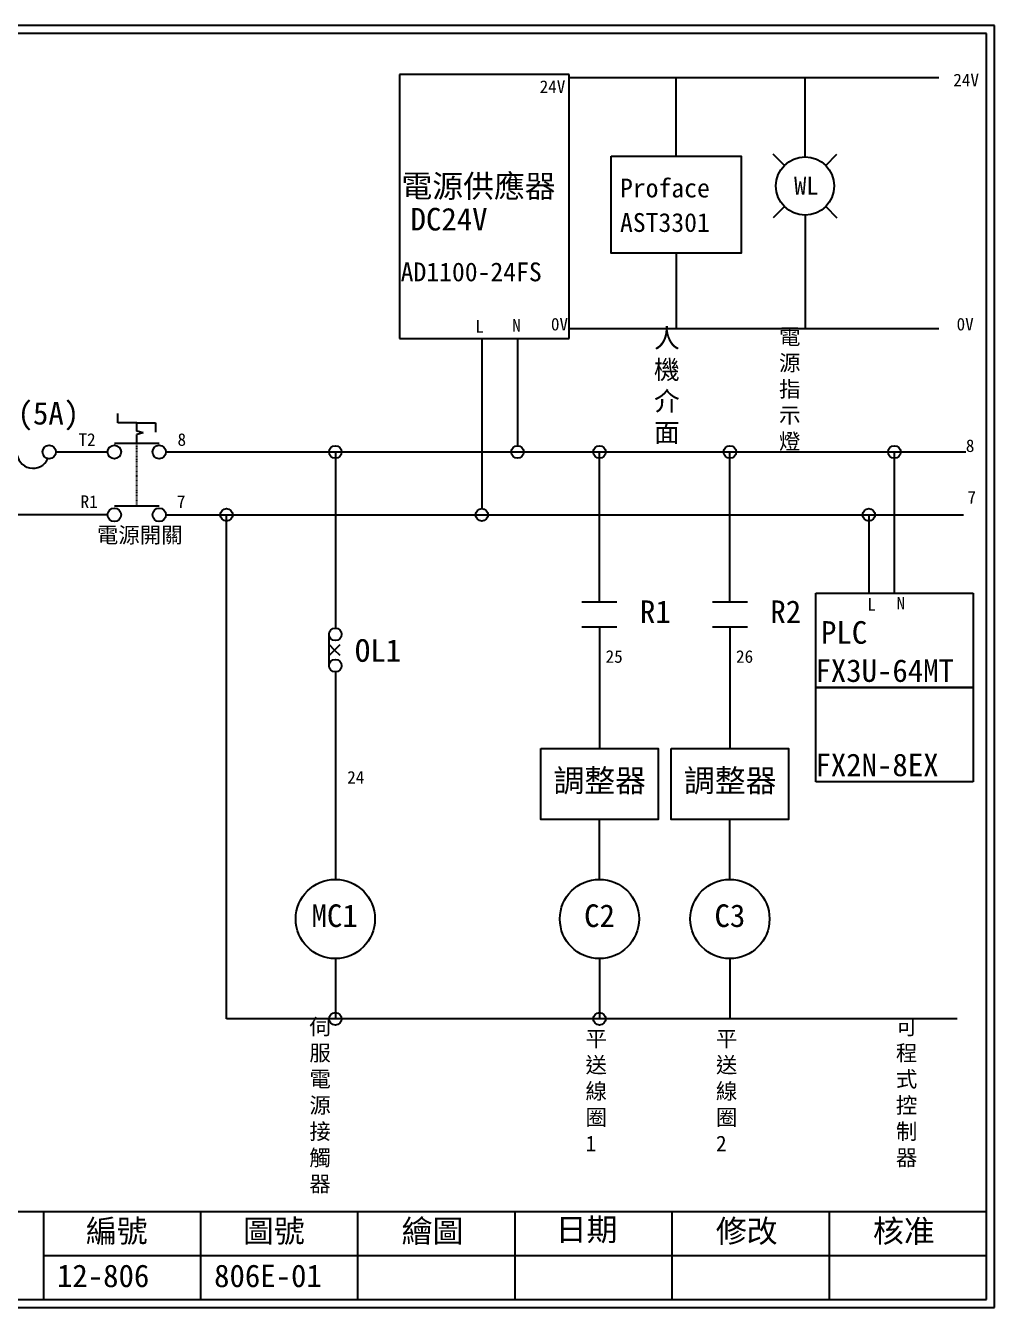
# Model space of a CAD drawing. Extents: x -24 to 263, y 255 to 459.
# Drawn here: x 109.3 to 263.4, y 255.5 to 459.4 of the extents above; entities that cross this region are included whole.
import ezdxf
from ezdxf.enums import TextEntityAlignment as Align

# ---------------------------------------------------------------- set-up
doc = ezdxf.new("R2010")
doc.units = 0
doc.linetypes.add('DASHED', pattern=[0.2, 0.1, -0.1])
doc.layers.get('0').update_dxf_attribs({"linetype": 'CONTINUOUS'})
for name, color, linetype in [('7', 7, 'CONTINUOUS'), ('圖框層', 7, 'CONTINUOUS'), ('標尺寸層', 3, 'CONTINUOUS')]:
    doc.layers.add(name, color=color, linetype=linetype)
doc.styles.add('CNS', font='romanc.shx', dxfattribs={"bigfont": 'chineset.shx'})
doc.styles.add('STSL', font='KAIU.TTF')

# ---------------------------------------------------------------- blocks, each defined once
blk = doc.blocks.new('FUSE')
at = {"color": 7}
for p, q in [((0, 0), (2.14, 0)), ((14.64, 0), (16.78, 0))]:
    blk.add_line(p, q, dxfattribs=at)
for centre in [(3.21, 0), (13.56, 0)]:
    blk.add_circle(centre, 1.07)
for centre, start, end in [((5.8, 0), 0, 156.116), ((10.98, 0), 180, 336.116)]:
    blk.add_arc(centre, 2.59, start, end, dxfattribs=at)

msp = doc.modelspace()

# ---------------------------------------------------------------- linework, layer by layer
for p, q in [((195.77, 451.68), (168.77, 451.68)), ((168.77, 451.68), (168.77, 409.68)), ((195.77, 409.68), (195.77, 451.68)), ((225.61, 451.15), (195.77, 451.15)), ((254.58, 451.15), (225.61, 451.15)), ((233.3, 442.47), (233.3, 451.15)), ((233.3, 438.57), (233.3, 442.47)), ((230.01, 437.21), (228.25, 438.98)), ((236.58, 437.21), (238.34, 438.98)), ((230.01, 430.65), (228.25, 428.88)), ((236.58, 430.65), (238.34, 428.88)), ((233.3, 429.29), (233.3, 425.34)), ((233.3, 425.34), (233.3, 411.2)), ((225.61, 411.2), (195.77, 411.2)), ((254.58, 411.2), (225.61, 411.2)), ((168.77, 409.68), (191.77, 409.68)), ((181.88, 409.68), (181.88, 382.6)), ((187.55, 409.68), (187.55, 392.6)), ((191.77, 409.68), (195.77, 409.68)), ((123.98, 396.25), (123.98, 397.75)), ((126.98, 396.25), (123.98, 396.25)), ((126.98, 396.25), (129.98, 396.25)), ((129.98, 396.25), (129.98, 394.75)), ((127.98, 394.64), (126.98, 394.9)), ((127.98, 394.64), (126.98, 394.37)), ((114.13, 391.6), (122.34, 391.6)), ((116.27, 391.6), (122.34, 391.6)), ((131.62, 391.6), (258.88, 391.6)), ((158.57, 391.6), (158.57, 363.59)), ((200.59, 367.75), (200.59, 391.6)), ((221.34, 367.75), (221.34, 391.6)), ((247.52, 369.12), (247.52, 391.6)), ((122.34, 381.6), (-11.42, 381.6)), ((131.62, 381.6), (258.51, 381.6)), ((235.02, 369.12), (260.02, 369.12)), ((235.02, 354.12), (235.02, 369.12)), ((260.02, 369.12), (260.02, 354.12)), ((200.59, 363.78), (200.59, 344.44)), ((221.34, 363.78), (221.34, 344.44)), ((158.57, 356.59), (158.57, 323.59)), ((260.02, 354.12), (235.02, 354.12)), ((235.02, 354.12), (260.02, 354.12)), ((235.02, 339.12), (235.02, 354.12)), ((260.02, 354.12), (260.02, 339.12)), ((260.02, 339.12), (235.02, 339.12)), ((200.59, 323.59), (200.59, 333.12)), ((221.34, 323.59), (221.34, 333.12)), ((158.57, 310.99), (158.57, 301.39)), ((200.59, 310.99), (200.59, 301.39)), ((221.34, 310.99), (221.34, 301.39))]:
    msp.add_line(p, q)
for points in [[(191.26, 344.44), (209.92, 344.44), (209.92, 333.12), (191.26, 333.12)], [(212.01, 344.44), (230.67, 344.44), (230.67, 333.12), (212.01, 333.12)]]:
    msp.add_lwpolyline(points, close=True)
for centre, radius in [((233.3, 433.93), 4.64), ((187.55, 391.6), 1), ((181.88, 381.6), 1), ((158.57, 317.29), 6.3), ((200.59, 317.29), 6.3), ((221.34, 317.29), 6.3)]:
    msp.add_circle(centre, radius)
at = {"layer": '7'}
for p, q in [((126.98, 394.9), (126.98, 396.25)), ((126.98, 393.03), (126.98, 394.37)), ((123.41, 393.03), (130.55, 393.03)), ((123.41, 383.03), (130.55, 383.03))]:
    msp.add_line(p, q, dxfattribs=at)
at = {"layer": '7', "linetype": 'DASHED'}
msp.add_line((126.98, 383.03), (126.98, 393.03), dxfattribs=at)
at = {"layer": '7'}
for centre in [(123.41, 391.6), (130.55, 391.6), (123.41, 381.6), (130.55, 381.6)]:
    msp.add_circle(centre, 1.07, dxfattribs=at)
at = {"layer": '圖框層', "color": 7}
for p, q in [((263.42, 459.45), (-23.58, 459.45)), ((263.42, 255.48), (263.42, 459.45)), ((262.17, 458.2), (-22.33, 458.2)), ((262.17, 256.73), (262.17, 458.2)), ((-22.33, 270.73), (262.17, 270.73)), ((112.17, 256.73), (112.17, 270.73)), ((137.17, 256.73), (137.17, 270.73)), ((162.17, 256.73), (162.17, 270.73)), ((187.17, 256.73), (187.17, 270.73)), ((212.17, 256.73), (212.17, 270.73)), ((237.17, 256.73), (237.17, 270.73)), ((112.17, 263.73), (262.17, 263.73)), ((-23.58, 255.48), (263.42, 255.48)), ((-22.33, 256.73), (262.17, 256.73))]:
    msp.add_line(p, q, dxfattribs=at)
at = {"layer": '標尺寸層', "color": 7}
for p, q in [((212.79, 438.68), (212.79, 451.15)), ((212.79, 423.24), (212.79, 411.2)), ((141.25, 301.39), (141.25, 381.6)), ((243.45, 381.63), (243.45, 369.11)), ((197.81, 367.75), (203.37, 367.75)), ((218.55, 367.75), (224.12, 367.75)), ((197.81, 363.78), (203.37, 363.78)), ((218.55, 363.78), (224.12, 363.78)), ((157.57, 357.59), (157.57, 362.59)), ((157.57, 359.21), (159.34, 360.98)), ((158.46, 360.09), (157.57, 360.98)), ((159.34, 359.21), (158.46, 360.09)), ((257.48, 301.39), (141.25, 301.39))]:
    msp.add_line(p, q, dxfattribs=at)
msp.add_lwpolyline([(202.44, 438.68), (223.14, 438.68), (223.14, 423.24), (202.44, 423.24)], close=True, dxfattribs=at)
for centre in [(158.57, 391.6), (200.59, 391.6), (221.34, 391.6), (247.52, 391.6), (141.25, 381.6), (243.45, 381.6), (158.57, 362.59), (158.57, 357.59), (158.57, 301.39), (200.59, 301.39)]:
    msp.add_circle(centre, 1, dxfattribs=at)

# ---------------------------------------------------------------- block references
at = {"color": 7}
msp.add_blockref('FUSE', (99.49, 391.6), dxfattribs=at)

# ---------------------------------------------------------------- texts
msp.add_text('WL', height=2.856, dxfattribs=at).set_placement((233.5, 433.98), align=Align.MIDDLE_CENTER)
at = {"layer": '圖框層', "color": 4, "style": 'STSL'}
for s, height, p in [('24V', 2, (256.89, 449.8)), ('24V', 2, (191.08, 448.74)), ('電源供應器', 3.6, (169.08, 432.11)), ('Proface', 3, (203.86, 432.11)), ('DC24V', 3.6, (170.54, 426.85)), ('AST3301', 3, (203.86, 426.62)), ('AD1100-24FS', 3, (168.96, 418.76)), ('L', 2, (180.84, 410.59)), ('N', 2, (186.71, 410.74)), ('0V', 2, (192.87, 410.94)), ('0V', 2, (257.41, 410.94)), ('F2(5A)', 3.6, (103.12, 395.97)), ('T2', 2, (117.71, 392.58)), ('8', 2, (133.46, 392.58)), ('8', 2, (258.88, 391.6)), ('R1', 2, (118.04, 382.7)), ('7', 2, (133.36, 382.7)), ('7', 2, (259.14, 383.38)), ('R1', 3.6, (207.03, 364.38)), ('R2', 3.6, (227.78, 364.38)), ('L', 2, (243.22, 366.36)), ('N', 2, (247.86, 366.54)), ('PLC', 3.6, (235.84, 361.08)), ('OL1', 3.6, (161.68, 358.21)), ('25', 2, (201.57, 358.05)), ('26', 2, (222.32, 358.05)), ('FX3U-64MT', 3.6, (234.95, 355.01)), ('FX2N-8EX', 3.6, (234.95, 340.01)), ('24', 2, (160.46, 338.83)), ('調整器', 3.6, (193.27, 337.5)), ('調整器', 3.6, (214.02, 337.5)), ('MC1', 3.6, (154.78, 316.01)), ('C2', 3.6, (198.15, 316.01)), ('C3', 3.6, (218.89, 316.01)), ('編號', 3.6, (118.88, 265.82)), ('圖號', 3.6, (143.88, 265.82)), ('繪圖', 3.6, (169.11, 265.82)), ('日期', 3.6, (193.63, 266.07)), ('修改', 3.6, (219.11, 265.82)), ('核准', 3.6, (244.11, 265.82)), ('12-806', 3.6, (114.28, 258.7)), ('806E-01', 3.6, (139.28, 258.7))]:
    msp.add_text(s, height=height, dxfattribs=at).set_placement(p)
at = {"layer": '標尺寸層', "color": 7, "attachment_point": 1, "style": 'CNS'}
for s, insert, char_height, width in [('{\\fDFKai-SB|b0|i0|c136|p65;人機介面}', (209.27, 411.2), 3, 4.1392), ('{\\fDFKai-SB|b0|i0|c136|p65;電\\P源指示燈}', (229.16, 411.2), 2.5, 4.1392), ('{\\fDFKai-SB|b0|i0|c136|p65;電源開關}', (120.63, 379.64), 2.5, 14.0847), ('{\\fDFKai-SB|b0|i0|c136|p65;伺服\\P電源接觸器}', (154.44, 301.39), 2.5, 5.4243), ('{\\fDFKai-SB|b0|i0|c136|p65;可程式控制器}', (247.75, 301.39), 2.5, 5.4243), ('{\\fDFKai-SB|b0|i0|c136|p65;平送線圈\\P1}', (198.37, 299.47), 2.5, 5.4243), ('{\\fDFKai-SB|b0|i0|c136|p65;平送線圈\\P2}', (219.12, 299.47), 2.5, 5.4243)]:
    msp.add_mtext(s, dxfattribs=dict(at, insert=insert, char_height=char_height, width=width))

doc.saveas('drawing.dxf')
